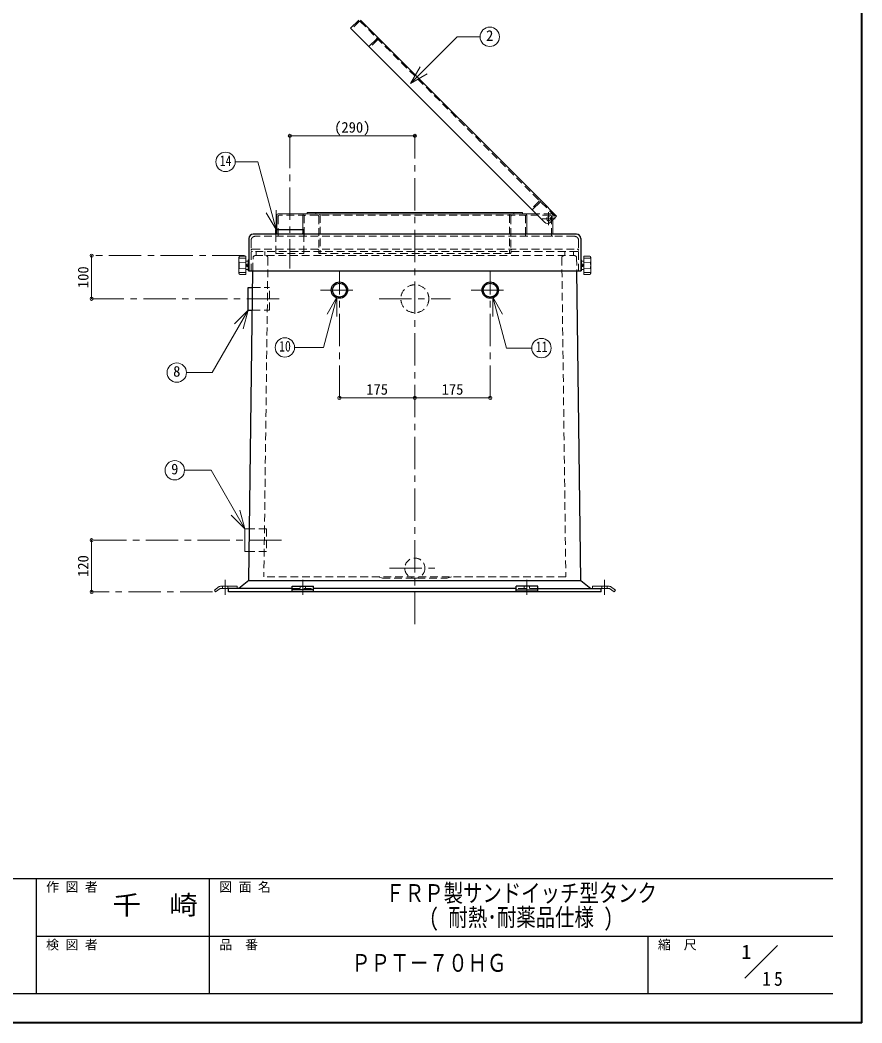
# Model space of a CAD drawing. Units: millimetres at full size, sheet at 1:15. Extents: x -3127 to 2948, y -2102 to 2112.
# Drawn here: x 995 to 2948, y -2102 to 224 of the extents above; entities that cross this region are included whole.
import ezdxf
from ezdxf.enums import TextEntityAlignment as Align

# ---------------------------------------------------------------- set-up
doc = ezdxf.new("R2010")
doc.units = ezdxf.units.MM
doc.header["$LTSCALE"] = 15
doc.header["$PDMODE"] = 32
doc.header["$PDSIZE"] = 7.5
doc.linetypes.add('CHAIN1', pattern=[8, 5, -1, 1, -1])
doc.linetypes.add('DASHED1', pattern=[1.8, 1.2, -0.6])
doc.layers.add('0-0_ﾚｲﾔ1', color=7, linetype='Continuous', lineweight=18)
doc.styles.add('ＭＳ ゴシック', font='')
doc.styles.get('ＭＳ ゴシック').set_extended_font_data('MS Gothic')

msp = doc.modelspace()

# ---------------------------------------------------------------- linework, layer by layer
at = {"layer": '0-0_ﾚｲﾔ1', "color": 1, "lineweight": 40}
for q in [(2948.42, 2112.5), (-3126.58, -2102.5)]:
    msp.add_line((2948.42, -2102.5), q, dxfattribs=at)
at = {"layer": '0-0_ﾚｲﾔ1', "color": 4, "lineweight": 9}
for p, q in [((1780.89, 224.04), (1761.8, 204.95)), ((1827.56, 181.61), (1785.14, 224.04)), ((1804.23, 162.52), (1761.8, 204.95)), ((1910.92, -44.5), (1620.92, -44.5)), ((2202.33, -193.15), (2239.81, -230.63)), ((1590.92, -228.5), (1590.92, -261.5)), ((1593.92, -225.5), (1653.92, -225.5)), ((2167.92, -225.5), (2192.24, -225.5)), ((2211.52, -244.77), (2183.24, -216.49)), ((2225.66, -244.77), (2239.81, -230.63)), ((2230.92, -239.52), (2230.92, -269.5)), ((1160.92, -422.5), (1160.92, -322.5)), ((1910.92, -652.5), (1735.92, -652.5)), ((2085.92, -652.5), (1910.92, -652.5)), ((1160.92, -982.5), (1160.92, -1102.5))]:
    msp.add_line(p, q, dxfattribs=at)
at = {"layer": '0-0_ﾚｲﾔ1', "color": 4, "linetype": 'DASHED1', "lineweight": 9}
for p, q in [((1781.95, 220.86), (1763.92, 202.83)), ((1784.08, 220.86), (2237.68, -232.75)), ((1824.38, 178.43), (1806.35, 160.4)), ((2199.15, -196.34), (2181.12, -214.37)), ((1593.92, -231.5), (1593.92, -274.5)), ((2224.92, -228.5), (1596.92, -228.5)), ((1653.92, -274.5), (1653.92, -231.5)), ((1680.92, -222.5), (1680.92, -225.5)), ((1687.92, -231.5), (1687.92, -317.5)), ((1690.92, -228.5), (1690.92, -317.5)), ((2130.92, -228.5), (2130.92, -317.5)), ((2133.92, -231.5), (2133.92, -317.5)), ((2140.92, -222.5), (2140.92, -225.5)), ((2167.92, -274.5), (2167.92, -231.5)), ((2227.92, -225.5), (2192.24, -225.5)), ((2227.92, -231.5), (2227.92, -274.5)), ((2230.92, -228.5), (2230.92, -239.52)), ((1590.92, -269.5), (1590.92, -261.5)), ((1650.92, -269.5), (1650.92, -261.5)), ((1562.73, -312.5), (1562.73, -322.5)), ((1687.92, -317.5), (2133.92, -317.5)), ((2259.11, -312.5), (2259.11, -322.5)), ((1566.65, -956), (1527.39, -956)), ((1995.92, -1067.5), (1985.92, -1071)), ((1464.92, -1089.5), (1464.92, -1094.5)), ((1476.92, -1089.5), (1476.92, -1094.5)), ((2344.92, -1089.5), (2344.92, -1094.5)), ((2356.92, -1089.5), (2356.92, -1094.5))]:
    msp.add_line(p, q, dxfattribs=at)
at = {"layer": '0-0_ﾚｲﾔ1'}
for p, q in [((1823.32, 181.61), (1804.23, 162.52)), ((1827.56, 181.61), (2202.33, -193.15)), ((1900.83, 76.52), (2009.46, 185.15)), ((2062.3, 185.15), (2009.46, 185.15)), ((1804.23, 162.52), (2183.24, -216.49)), ((1900.83, 76.52), (1923.33, 115.49)), ((1900.83, 76.52), (1939.8, 99.02)), ((2202.33, -197.4), (2183.24, -216.49)), ((1588.75, -261.94), (1566.25, -222.96)), ((1588.75, -261.94), (1588.75, -216.94)), ((1650.92, -261.5), (1650.92, -228.5)), ((1653.92, -225.5), (2167.92, -225.5)), ((1660.92, -222.5), (2160.92, -222.5)), ((1660.92, -222.5), (1660.92, -225.5)), ((2160.92, -222.5), (2160.92, -225.5)), ((2170.92, -269.5), (2170.92, -228.5)), ((1517.91, -323.53), (1504.76, -323.96)), ((1518.42, -365.96), (1518.42, -324.03)), ((2303.42, -365.96), (2303.42, -324.03)), ((2303.94, -323.53), (2317.09, -323.96)), ((1502.42, -356.23), (1502.42, -333.76)), ((1502.44, -333.23), (1502.82, -325.85)), ((1518.42, -328.06), (1503.87, -328.55)), ((1518.42, -338.14), (1503.87, -337.66)), ((1523.96, -335.46), (1518.42, -335)), ((1521.17, -342.65), (1521.17, -347.34)), ((1521.8, -342), (1524.42, -342)), ((1521.8, -345), (1524.42, -345)), ((1521.8, -348), (1524.42, -348)), ((1524.42, -332.5), (1525.92, -332.5)), ((2297.42, -332.5), (2295.92, -332.5)), ((2300.05, -342), (2297.42, -342)), ((2300.05, -345), (2297.42, -345)), ((2300.05, -348), (2297.42, -348)), ((2297.88, -335.46), (2303.42, -335)), ((2300.67, -342.65), (2300.67, -347.34)), ((2303.42, -328.06), (2317.97, -328.55)), ((2303.42, -338.14), (2317.97, -337.66)), ((2319.41, -333.23), (2319.02, -325.85)), ((2319.42, -356.23), (2319.42, -333.76)), ((1502.44, -356.76), (1502.82, -364.14)), ((1518.42, -351.85), (1503.87, -352.33)), ((1518.42, -361.93), (1503.87, -361.45)), ((1517.91, -366.46), (1504.76, -366.03)), ((1523.96, -354.53), (1518.42, -355)), ((2297.88, -354.53), (2303.42, -355)), ((2303.42, -351.85), (2317.97, -352.33)), ((2303.42, -361.93), (2317.97, -361.45)), ((2303.94, -366.46), (2317.09, -366.03)), ((2319.41, -356.76), (2319.02, -364.14)), ((1730.18, -419.04), (1698.98, -535.51)), ((1730.18, -419.04), (1707.68, -458.01)), ((1730.18, -419.04), (1730.18, -464.04)), ((2091.66, -419.04), (2091.66, -464.04)), ((2091.66, -419.04), (2114.16, -458.01)), ((1523.95, -448.8), (1492.13, -480.62)), ((1523.95, -448.8), (1512.3, -492.26)), ((1631.81, -535.51), (1698.98, -535.51)), ((1438.39, -820.39), (1376.24, -820.39)), ((1516.77, -956.14), (1438.39, -820.39)), ((1516.77, -956.14), (1484.95, -924.32)), ((1516.77, -956.14), (1505.12, -912.67)), ((1526.71, -1009), (1516.65, -1009)), ((1457.13, -1090.39), (1445.63, -1098.39)), ((1459.99, -1089.5), (1498.42, -1089.5)), ((1498.42, -1094.5), (1498.42, -1089.5)), ((2323.42, -1094.5), (2323.42, -1089.5)), ((2361.85, -1089.5), (2323.42, -1089.5)), ((2364.71, -1090.39), (2376.21, -1098.39)), ((1445.63, -1098.39), (1448.48, -1102.5)), ((1459.35, -1094.94), (1448.48, -1102.5)), ((1460.77, -1094.5), (1478.42, -1094.5)), ((2361.07, -1094.5), (2343.42, -1094.5)), ((2362.5, -1094.94), (2373.36, -1102.5)), ((2376.21, -1098.39), (2373.36, -1102.5)), ((2676.59, -1998.26), (2752.35, -1922.5))]:
    msp.add_line(p, q, dxfattribs=at)
at = {"layer": '0-0_ﾚｲﾔ1', "color": 4, "linetype": 'CHAIN1', "lineweight": 9}
for p, q in [((1620.92, -44.5), (1620.92, -352.5)), ((1910.92, -1177.5), (1910.92, -44.5)), ((2221.42, -222), (2221.42, -252)), ((2236.42, -237), (2206.42, -237)), ((1515.92, -322.5), (1160.92, -322.5)), ((1735.92, -652.5), (1735.92, -358.5)), ((2085.92, -652.5), (2085.92, -358.5)), ((1691.92, -402.5), (1779.92, -402.5)), ((2041.92, -402.5), (2129.92, -402.5)), ((1160.92, -422.5), (1608.82, -422.5)), ((1828.42, -422.5), (1993.42, -422.5)), ((1601.65, -982.5), (1160.92, -982.5)), ((1852.42, -1047.5), (1969.42, -1047.5)), ((1470.92, -1074.5), (1470.92, -1109.5)), ((1650.92, -1074.5), (1650.92, -1109.5)), ((2170.92, -1074.5), (2170.92, -1109.5)), ((2350.92, -1074.5), (2350.92, -1109.5)), ((1441.21, -1102.5), (1160.92, -1102.5))]:
    msp.add_line(p, q, dxfattribs=at)
at = {"layer": '0-0_ﾚｲﾔ1', "color": 5, "lineweight": 25}
for p, q in [((2285.92, -272.5), (1535.92, -272.5)), ((1588.42, -261.5), (1653.42, -261.5)), ((1588.42, -272.5), (1588.42, -261.5)), ((1653.42, -272.5), (1653.42, -261.5)), ((1525.92, -282.5), (1525.92, -357.5)), ((2295.92, -282.5), (2295.92, -357.5)), ((1525.86, -1076), (1535.05, -357.5)), ((1525.92, -357.5), (2295.92, -357.5)), ((2295.99, -1076), (2286.79, -357.5)), ((1523.82, -449), (1523.82, -396)), ((1523.82, -396), (1534.56, -396)), ((1523.82, -449), (1533.88, -449)), ((1525.86, -1076), (1502.42, -1094.5)), ((1525.86, -1076), (2295.99, -1076)), ((1625.92, -1089.5), (1675.92, -1089.5)), ((1625.92, -1102.5), (1625.92, -1089.5)), ((1675.92, -1102.5), (1675.92, -1089.5)), ((2195.92, -1089.5), (2145.92, -1089.5)), ((2145.92, -1102.5), (2145.92, -1089.5)), ((2195.92, -1102.5), (2195.92, -1089.5)), ((2295.99, -1076), (2319.42, -1094.5)), ((1478.42, -1102.5), (1478.42, -1094.5)), ((1625.92, -1094.5), (1478.42, -1094.5)), ((2343.42, -1102.5), (1478.42, -1102.5)), ((1675.92, -1098.08), (1625.92, -1098.08)), ((2145.92, -1094.5), (1675.92, -1094.5)), ((2145.92, -1098.08), (2195.92, -1098.08)), ((2195.92, -1094.5), (2343.42, -1094.5)), ((2343.42, -1102.5), (2343.42, -1094.5))]:
    msp.add_line(p, q, dxfattribs=at)
at = {"layer": '0-0_ﾚｲﾔ1', "linetype": 'DASHED1'}
for p, q in [((2280.92, -277.5), (1540.92, -277.5)), ((1588.42, -272.5), (1588.42, -317.5)), ((1653.42, -272.5), (1653.42, -317.5)), ((1530.92, -287.5), (1530.92, -357.5)), ((2290.92, -287.5), (2290.92, -357.5)), ((1533.92, -307.5), (2287.92, -307.5)), ((2287.92, -312.5), (1533.92, -312.5)), ((1540.43, -322.5), (2281.41, -322.5)), ((1542.73, -312.5), (1542.73, -322.5)), ((1588.42, -317.5), (1653.42, -317.5)), ((2279.11, -312.5), (2279.11, -322.5)), ((1535.05, -357.5), (1535.43, -327.43)), ((1570.03, -327.56), (1560.56, -1067.5)), ((2286.41, -327.43), (2286.79, -357.5)), ((1534.56, -396), (1573.82, -396)), ((1573.82, -449), (1573.82, -396)), ((1533.88, -449), (1573.82, -449)), ((1644.92, -1089.5), (1644.92, -1094.5)), ((1656.92, -1089.5), (1656.92, -1094.5)), ((2164.92, -1089.5), (2164.92, -1094.5)), ((2176.92, -1089.5), (2176.92, -1094.5)), ((1625.92, -1094.5), (1675.92, -1094.5)), ((2195.92, -1094.5), (2145.92, -1094.5))]:
    msp.add_line(p, q, dxfattribs=at)
at = {"layer": '0-0_ﾚｲﾔ1', "color": 6, "lineweight": 25}
for p, q in [((-89.08, -1767.14), (2880.92, -1767.14)), ((1032.71, -2035), (1032.71, -1767.14)), ((1434.49, -2035), (1434.49, -1767.14)), ((1032.71, -1901.07), (2880.92, -1901.07)), ((2452.35, -2035), (2452.35, -1901.07)), ((2880.92, -2035), (-89.08, -2035))]:
    msp.add_line(p, q, dxfattribs=at)
at = {"layer": '0-0_ﾚｲﾔ1'}
for points in [[(1588.75, -261.94), (1546.69, -104.98), (1494.08, -104.98)], [(1524.42, -332.5), (1524.42, -357.5), (1525.92, -357.5)], [(2297.42, -332.5), (2297.42, -357.5), (2295.92, -357.5)], [(2091.66, -419.04), (2123.25, -536.92), (2182.3, -536.92)], [(1523.95, -448.8), (1440.22, -593.82), (1380.95, -593.82)], [(1527.39, -956), (1516.65, -956), (1516.65, -1009)]]:
    msp.add_lwpolyline(points, dxfattribs=at)
at = {"layer": '0-0_ﾚｲﾔ1', "linetype": 'DASHED1'}
msp.add_lwpolyline([(2251.81, -327.56), (2261.28, -1067.5), (1560.56, -1067.5)], dxfattribs=at)
at = {"layer": '0-0_ﾚｲﾔ1', "color": 4, "linetype": 'DASHED1', "lineweight": 9}
for points in [[(1566.65, -956), (1566.65, -1009), (1526.71, -1009)], [(1825.92, -1067.5), (1835.92, -1071), (1985.92, -1071)]]:
    msp.add_lwpolyline(points, dxfattribs=at)
at = {"layer": '0-0_ﾚｲﾔ1'}
for centre in [(2084.8, 185.15), (1471.58, -104.98), (1609.31, -535.51), (2204.8, -536.92), (1358.45, -593.82), (1353.74, -820.39)]:
    msp.add_circle(centre, 22.5, dxfattribs=at)
at = {"layer": '0-0_ﾚｲﾔ1', "color": 4, "lineweight": 9}
msp.add_circle((2221.42, -237), 5, dxfattribs=at)
at = {"layer": '0-0_ﾚｲﾔ1', "color": 5, "lineweight": 25}
for centre, radius in [((1735.92, -402.5), 19), ((1735.92, -402.5), 16.2), ((2085.92, -402.5), 19), ((2085.92, -402.5), 16.2)]:
    msp.add_circle(centre, radius, dxfattribs=at)
at = {"layer": '0-0_ﾚｲﾔ1', "color": 4, "linetype": 'DASHED1', "lineweight": 9}
for centre, radius in [((1910.92, -422.5), 32.5), ((1910.92, -1047.5), 23.5)]:
    msp.add_circle(centre, radius, dxfattribs=at)
for centre, radius, start, end in [((1783.02, 219.8), 1.5, 45, 135), ((1825.44, 177.37), 1.5, 45, 135), ((2198.09, -195.28), 1.5, 315, 45), ((1596.92, -231.5), 3, 90, 180), ((1656.92, -231.5), 3, 90, 180), ((1684.92, -231.5), 3, 0, 90), ((1687.92, -228.5), 3, 0, 90), ((2133.92, -228.5), 3, 90, 180), ((2136.92, -231.5), 3, 90, 180), ((2164.92, -231.5), 3, 0, 90), ((2224.92, -231.5), 3, 0, 90), ((2227.92, -228.5), 3, 0, 90), ((1587.92, -269.5), 3, 279.59407, 0), ((1590.92, -274.5), 3, 270, 0), ((1647.92, -269.5), 3, 270, 0), ((1650.92, -274.5), 3, 270, 0), ((2170.92, -274.5), 3, 180, 270), ((2230.92, -274.5), 3, 180, 270), ((1684.92, -310.5), 3, 0, 90), ((1684.92, -315.5), 3, 0, 90), ((2136.92, -310.5), 3, 90, 180), ((2136.92, -315.5), 3, 90, 180)]:
    msp.add_arc(centre, radius, start, end, dxfattribs=at)
at = {"layer": '0-0_ﾚｲﾔ1'}
for centre, radius, start, end in [((1825.44, 179.49), 3, 45, 135), ((2200.21, -195.28), 3, 315, 45), ((1653.92, -228.5), 3, 90, 180), ((2167.92, -228.5), 3, 0, 90), ((2173.92, -269.5), 3, 180, 270), ((1504.82, -325.96), 2, 91.84585, 176.98087), ((1505.49, -325.49), 2.07, 141.26695, 176.97243), ((1513.38, -325.57), 9.96, 178.90936, 197.37998), ((1517.92, -324.03), 0.5, 0, 91.84585), ((2303.92, -324.03), 0.5, 88.15415, 180), ((2317.02, -325.96), 2, 3.01913, 88.15415), ((2308.46, -325.57), 9.96, 342.62002, 1.09064), ((2316.35, -325.49), 2.07, 3.02757, 38.73305), ((1512.42, -333.76), 10, 176.98087, 180), ((1557.26, -345), 54.34, 172.70127, 187.29873), ((1503.86, -338.16), 0.5, 88.09085, 172.70127), ((1522.74, -343.52), 1.79, 121.62812, 150.75937), ((1523.28, -343.5), 2.11, 134.62454, 225.37546), ((1523.28, -346.5), 2.11, 134.62454, 225.37546), ((1522.74, -346.47), 1.79, 209.24063, 238.37188), ((1523.92, -335.96), 0.5, 0, 85.23636), ((2297.92, -335.96), 0.5, 94.76364, 180), ((2299.1, -343.52), 1.79, 29.24063, 58.37188), ((2299.1, -346.47), 1.79, 301.62812, 330.75937), ((2298.57, -343.5), 2.11, 314.62454, 45.37546), ((2298.57, -346.5), 2.11, 314.62454, 45.37546), ((2317.99, -338.16), 0.5, 7.29873, 91.90915), ((2264.58, -345), 54.34, 352.70127, 7.29873), ((2309.42, -333.76), 10, 0, 3.01913), ((1512.42, -356.23), 10, 180, 183.01913), ((1504.82, -364.04), 2, 183.01913, 268.15415), ((1503.86, -351.83), 0.5, 187.29873, 271.90915), ((1513.38, -364.42), 9.96, 162.62002, 181.09064), ((1505.49, -364.5), 2.07, 183.02757, 218.73305), ((1517.92, -365.96), 0.5, 268.15415, 0), ((1523.92, -354.04), 0.5, 274.76364, 0), ((2297.92, -354.04), 0.5, 180, 265.23636), ((2303.92, -365.96), 0.5, 180, 271.84585), ((2317.02, -364.04), 2, 271.84585, 356.98087), ((2308.46, -364.42), 9.96, 358.90936, 17.37998), ((2317.99, -351.83), 0.5, 268.09085, 352.70127), ((2316.35, -364.5), 2.07, 321.26695, 356.97243), ((2309.42, -356.23), 10, 356.98087, 0), ((1459.99, -1094.5), 5, 90, 124.8085), ((2361.85, -1094.5), 5, 55.1915, 90), ((1460.77, -1097), 2.5, 90, 124.8085), ((2361.07, -1097), 2.5, 55.1915, 90)]:
    msp.add_arc(centre, radius, start, end, dxfattribs=at)
at = {"layer": '0-0_ﾚｲﾔ1', "color": 4, "lineweight": 9}
for centre, radius, start, end in [((1593.92, -228.5), 3, 90, 180), ((2218.59, -237.7), 10, 225, 315), ((1587.92, -269.5), 3, 270, 279.59407), ((2233.92, -269.5), 3, 180, 270)]:
    msp.add_arc(centre, radius, start, end, dxfattribs=at)
at = {"layer": '0-0_ﾚｲﾔ1', "color": 5, "lineweight": 25}
for centre, start, end in [((1535.92, -282.5), 90, 180), ((2285.92, -282.5), 0, 90)]:
    msp.add_arc(centre, 10, start, end, dxfattribs=at)
at = {"layer": '0-0_ﾚｲﾔ1', "linetype": 'DASHED1'}
for centre, radius, start, end in [((1540.92, -287.5), 10, 90, 180), ((2280.92, -287.5), 10, 0, 90), ((1533.92, -310.5), 3, 90, 180), ((1533.92, -315.5), 3, 90, 180), ((1540.43, -327.5), 5, 90, 179.2671), ((1565.03, -327.5), 5, 359.2671, 90), ((2256.81, -327.5), 5, 90, 180.7329), ((2281.41, -327.5), 5, 0.7329, 90), ((2287.92, -310.5), 3, 0, 90), ((2287.92, -315.5), 3, 0, 90)]:
    msp.add_arc(centre, radius, start, end, dxfattribs=at)
at = {"layer": '0-0_ﾚｲﾔ1', "color": 1}
for p in [(1620.92, -44.5), (1910.92, -44.5), (1160.92, -322.5), (1160.92, -422.5), (1735.92, -652.5), (1910.92, -652.5), (2085.92, -652.5), (1160.92, -982.5), (1160.92, -1102.5)]:
    msp.add_point(p, dxfattribs=at)

# ---------------------------------------------------------------- texts
at = {"layer": '0-0_ﾚｲﾔ1', "style": 'ＭＳ ゴシック'}
for s, height, p in [('2', 24.74, (2076.36, 168.27)), ('(290)', 24.74, (1723.73, -44.5)), ('8', 24.74, (1350.02, -610.69)), ('175', 24.74, (1798.11, -652.5)), ('175', 24.74, (1973.11, -652.5)), ('9', 24.74, (1345.3, -837.26)), ('作 図 者', 21.99, (1055.21, -1804.64)), ('図 面 名', 21.99, (1456.99, -1804.64)), ('検 図 者', 21.99, (1055.21, -1938.57)), ('品\u3000番', 21.99, (1456.99, -1938.57)), ('縮\u3000尺', 21.99, (2474.85, -1938.57)), ('1', 32.99, (2668.97, -1963.78))]:
    msp.add_text(s, height=height, dxfattribs=at).set_placement(p, align=Align.BOTTOM_LEFT)
for s, height, width, p in [('14', 24.74, 0.8, (1458.46, -121.85)), ('10', 24.74, 0.8, (1596.18, -552.39)), ('11', 24.74, 0.8, (2191.68, -553.8)), ('ＦＲＰ製サンドイッチ型タンク', 41.24, 0.8, (1842.71, -1834.1)), ('千\u3000崎', 43.99, 1.1, (1209.49, -1864.1)), ('( 耐熱･耐薬品仕様 )', 41.24, 0.8, (1943.96, -1890.35)), ('ＰＰＴ－７０ＨＧ', 41.24, 0.8, (1763.42, -1996.16))]:
    msp.add_text(s, height=height, dxfattribs=dict(at, width=width)).set_placement(p, align=Align.BOTTOM_LEFT)
for s, p in [('100', (1160.92, -397.81)), ('120', (1160.92, -1067.81))]:
    msp.add_text(s, height=24.74, rotation=90, dxfattribs=at).set_placement(p, align=Align.BOTTOM_LEFT)
at = {"layer": '0-0_ﾚｲﾔ1', "insert": (2716.92, -2016.85), "char_height": 32.99, "attachment_point": 7, "style": 'ＭＳ ゴシック'}
msp.add_mtext('\\T1.36;\\W0.9;15', dxfattribs=at)

doc.saveas('drawing.dxf')
